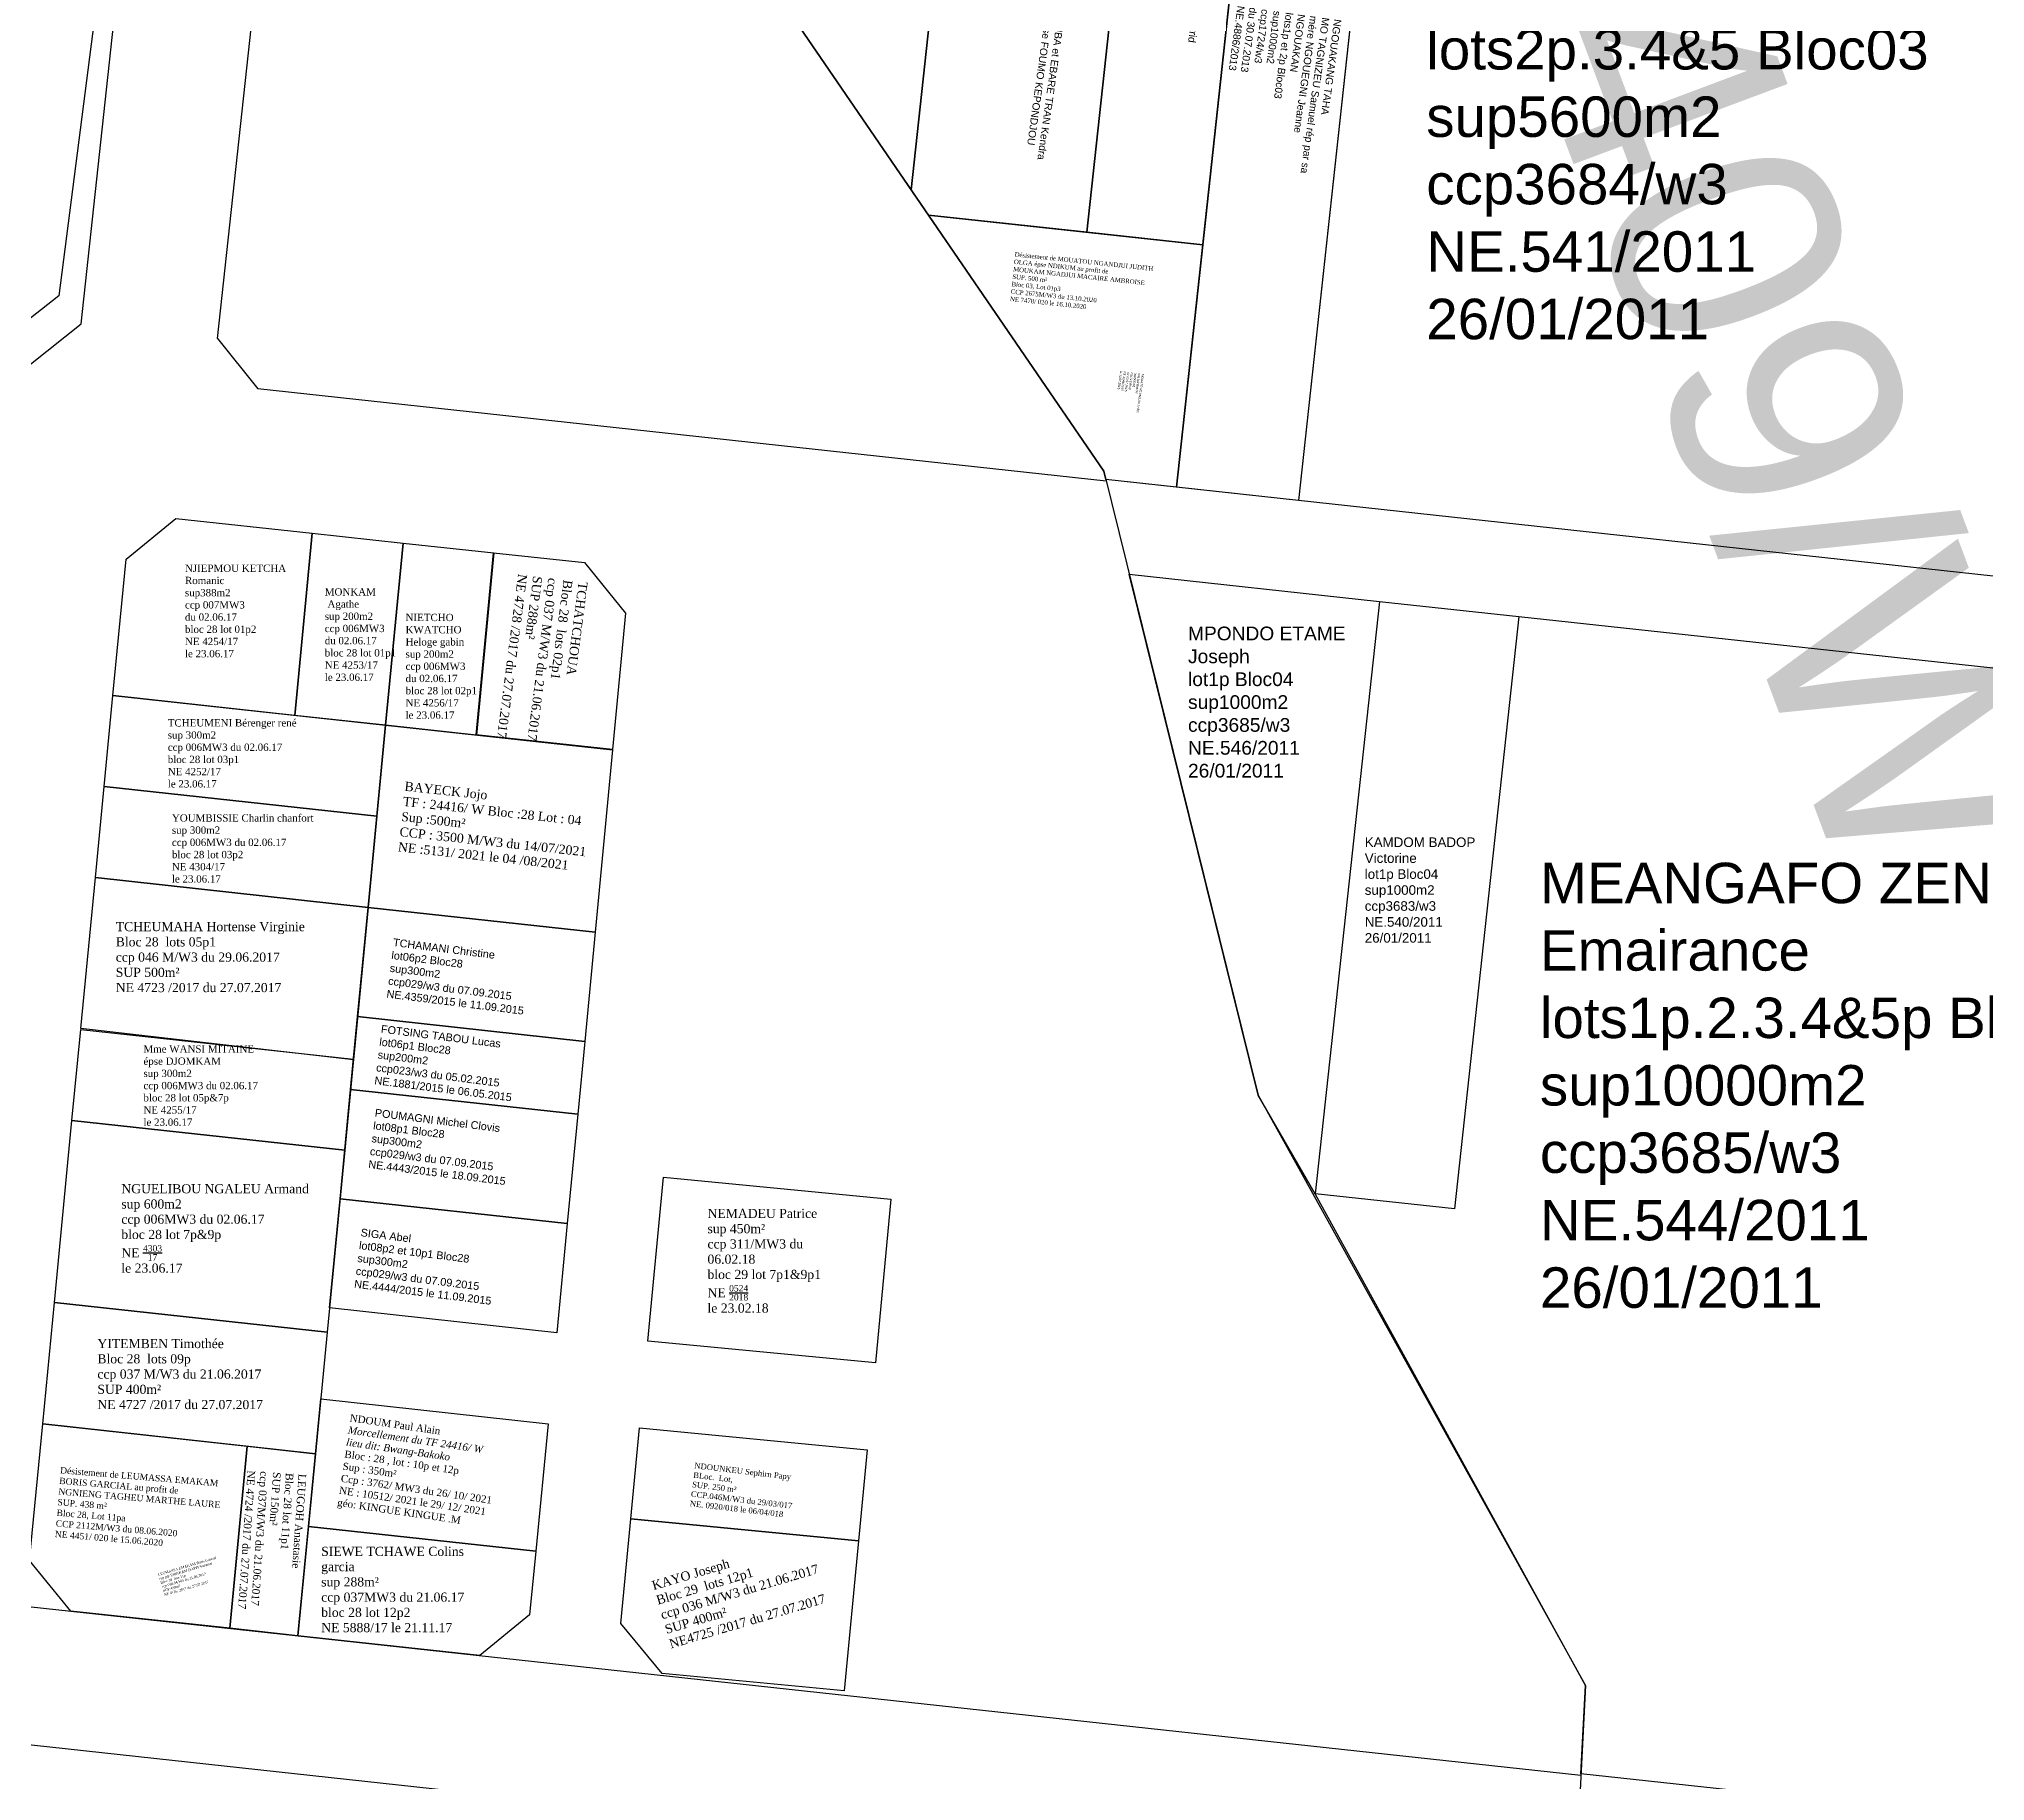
# Model space of a CAD drawing. Header units: millimetres. Extents: x 590121 to 927379, y 438565 to 1441738.
# Drawn here: x 924961.2 to 925174.1, y 1440147.7 to 1440338.2 of the extents above; entities that cross this region are included whole.
import ezdxf

# ---------------------------------------------------------------- set-up
doc = ezdxf.new("R2010")
doc.units = ezdxf.units.MM
doc.header["$LTSCALE"] = 10
for name, color, linetype in [('end maj 26 02 2021', 30, 'Continuous'), ('MAJ AOUT 2021', 7, 'Continuous'), ('MAJ DEC 2021', 234, 'Continuous'), ('MAJ JAN 2022', 12, 'Continuous')]:
    doc.layers.add(name, color=color, linetype=linetype)
doc.styles.get("Standard").update_dxf_attribs({"font": 'arial.ttf'})
doc.styles.add('Times 1.0', font='times.ttf', dxfattribs={"width": 0.99, "height": 1})

# ---------------------------------------------------------------- blocks, each defined once
blk = doc.blocks.new('A$C3F801237')
at = {"layer": 'MAJ AOUT 2021', "flags": 128}
blk.add_lwpolyline([(0, 0), (24.83, -2.7), (22.93, -22.61), (-1.92, -19.91)], close=True, dxfattribs=at)
at = {"layer": 'MAJ AOUT 2021', "insert": (2.14, -6.15), "char_height": 1, "width": 21.3623, "attachment_point": 1, "rotation": 353.7941}
blk.add_mtext('{\\fTimes New Roman|b0|i0|c0|p18;BAYECK Jojo\\PTF : 24416/ W Bloc :28 Lot : 04\\PSup :500m²\\PCCP : 3500 M/W3 du 14/07/2021\\PNE :5131/ 2021 le 04 /08/2021}', dxfattribs=at)

msp = doc.modelspace()

# ---------------------------------------------------------------- linework, layer by layer
at = {"layer": 'end maj 26 02 2021', "color": 3, "linetype": 'ByBlock', "ltscale": 0.0014}
for p, q in [((925107.09, 1440362.14), (925099, 1440287.71)), ((925077.71, 1440290.94), (925043.55, 1440340.79)), ((925099, 1440287.71), (925077.94, 1440290))]:
    msp.add_line(p, q, dxfattribs=at)
at = {"layer": 'end maj 26 02 2021', "linetype": 'ByBlock'}
for p, q in [((924969.79, 1440359.7), (924963.42, 1440310.11)), ((924963.42, 1440310.11), (924956.69, 1440304.79))]:
    msp.add_line(p, q, dxfattribs=at)
at = {"layer": 'end maj 26 02 2021', "color": 0, "linetype": 'ByBlock'}
for p, q in [((924965.86, 1440307.05), (924971.48, 1440358.78)), ((924980.77, 1440305.43), (924986.48, 1440358.05)), ((924960.34, 1440302.62), (924965.86, 1440307.05)), ((924980.77, 1440305.43), (924985.2, 1440299.92)), ((925077.98, 1440289.84), (924985.2, 1440299.92)), ((924656.46, 1440199.82), (925129.89, 1440148.34))]:
    msp.add_line(p, q, dxfattribs=at)
at = {"layer": 'end maj 26 02 2021', "color": 3, "linetype": 'ByBlock'}
for p, q in [((925043.55, 1440340.79), (925077.71, 1440290.94)), ((925077.71, 1440290.94), (925094.59, 1440222.69)), ((925094.59, 1440222.69), (925130.4, 1440158.14)), ((925130.4, 1440158.14), (925127.06, 1440093.75))]:
    msp.add_line(p, q, dxfattribs=at)
at = {"layer": 'end maj 26 02 2021', "linetype": 'ByBlock', "ltscale": 0.0014}
for p, q in [((925077.94, 1440290), (925077.71, 1440290.94)), ((925188.79, 1440277.96), (925099, 1440287.71)), ((925080.5, 1440279.66), (925107.87, 1440276.69)), ((925094.59, 1440222.69), (925080.5, 1440279.66)), ((925107.87, 1440276.69), (925100.83, 1440211.91)), ((925107.87, 1440276.69), (925123.13, 1440275.03)), ((925123.13, 1440275.03), (925116.09, 1440210.26)), ((925123.13, 1440275.03), (925213.24, 1440265.25)), ((925100.83, 1440211.91), (925094.59, 1440222.69)), ((925116.09, 1440210.26), (925100.83, 1440211.91)), ((925130.4, 1440158.14), (925100.83, 1440211.91)), ((925129.9, 1440148.5), (925130.4, 1440158.14)), ((925186.45, 1440142.35), (925129.9, 1440148.5))]:
    msp.add_line(p, q, dxfattribs=at)
at = {"layer": 'end maj 26 02 2021', "color": 5, "linetype": 'ByBlock', "ltscale": 0.0014}
msp.add_line((924709.52, 1440178.96), (925128.27, 1440133.42), dxfattribs=at)
at = {"layer": 'end maj 26 02 2021', "linetype": 'ByBlock', "lineweight": -3, "ltscale": 0.0014, "flags": 128}
for points in [[(925006, 1440367.09), (925061.28, 1440364.38), (925056.65, 1440321.67), (925043.55, 1440340.79), (925006.01, 1440367.09)], [(925093.66, 1440362.8), (925107.09, 1440362.14), (925099, 1440287.71), (925085.66, 1440289.16)], [(924995.33, 1440223.32), (925020.18, 1440220.62), (925019.03, 1440208.67), (924994.18, 1440211.38)]]:
    msp.add_lwpolyline(points, close=True, dxfattribs=at)
at = {"layer": 'end maj 26 02 2021', "color": 3, "linetype": 'ByBlock', "lineweight": 30, "ltscale": 0.0014, "flags": 128}
msp.add_lwpolyline([(925006, 1440367.09), (925107.09, 1440362.14), (925099, 1440287.71), (925077.94, 1440290), (925077.71, 1440290.94), (925043.55, 1440340.79)], close=True, dxfattribs=at)
at = {"layer": 'end maj 26 02 2021', "linetype": 'ByBlock', "ltscale": 0.0014, "flags": 128}
for points in [[(925061.28, 1440364.38), (925080.89, 1440363.42), (925075.86, 1440317.04), (925058.53, 1440318.92), (925056.65, 1440321.67)], [(925080.89, 1440363.42), (925093.66, 1440362.8), (925088.54, 1440315.66), (925075.86, 1440317.04)], [(925058.53, 1440318.92), (925088.54, 1440315.66), (925085.66, 1440289.16), (925077.94, 1440290), (925077.71, 1440290.94)], [(924996.09, 1440231.29), (925020.95, 1440228.58), (925020.18, 1440220.62), (924995.33, 1440223.32)]]:
    msp.add_lwpolyline(points, close=True, dxfattribs=at)
at = {"layer": 'end maj 26 02 2021', "color": 150, "linetype": 'ByBlock', "lineweight": -3, "ltscale": 0.0014, "flags": 128}
for points in [[(925058.53, 1440318.92), (925088.54, 1440315.66), (925085.66, 1440289.16), (925077.94, 1440290), (925077.71, 1440290.94)], [(924976.22, 1440285.75), (924991.14, 1440284.14), (924989.22, 1440264.22), (924969.33, 1440266.39), (924970.77, 1440281.31)], [(924991.14, 1440284.14), (925001.08, 1440283.07), (924999.16, 1440263.14), (924989.22, 1440264.22)], [(925001.08, 1440283.07), (925011.02, 1440282), (925009.1, 1440262.06), (924999.16, 1440263.14)], [(925010.98, 1440282.01), (925020.92, 1440280.93), (925025.42, 1440275.41), (925023.99, 1440260.48), (925009.08, 1440262.1)], [(924969.33, 1440266.39), (924999.16, 1440263.14), (924998.2, 1440253.19), (924968.38, 1440256.43)], [(924968.38, 1440256.43), (924998.2, 1440253.19), (924997.24, 1440243.23), (924967.42, 1440246.48)], [(924967.42, 1440246.48), (924997.24, 1440243.23), (924995.64, 1440226.55), (924965.83, 1440229.99)], [(924965.82, 1440229.88), (924995.65, 1440226.64), (924994.69, 1440216.69), (924964.86, 1440219.93)], [(924964.86, 1440219.93), (924994.69, 1440216.69), (924992.77, 1440196.78), (924962.95, 1440200.02)], [(925029.56, 1440213.72), (925054.44, 1440211.34), (925052.73, 1440193.42), (925027.85, 1440195.79)], [(924962.95, 1440200.02), (924992.78, 1440196.78), (924991.5, 1440183.5), (924961.67, 1440186.75)], [(924961.67, 1440186.75), (924984.04, 1440184.31), (924982.12, 1440164.41), (924964.73, 1440166.3), (924960.23, 1440171.81)], [(924961.67, 1440186.75), (924984.04, 1440184.31), (924982.12, 1440164.41), (924964.73, 1440166.3), (924960.23, 1440171.81)], [(924984.04, 1440184.31), (924991.5, 1440183.5), (924989.58, 1440163.59), (924982.12, 1440164.41)], [(924990.74, 1440175.54), (925015.59, 1440172.84), (925014.92, 1440165.87), (925009.48, 1440161.43), (924989.58, 1440163.59)], [(925025.99, 1440176.36), (925050.88, 1440173.99), (925049.31, 1440157.56), (925029.4, 1440159.46), (925024.9, 1440164.92)]]:
    msp.add_lwpolyline(points, close=True, dxfattribs=at)
at = {"layer": 'end maj 26 02 2021', "linetype": 'ByBlock', "lineweight": -2, "ltscale": 0.0014, "flags": 128}
for points in [[(924997.24, 1440243.23), (925022.09, 1440240.53), (925020.95, 1440228.58), (924996.09, 1440231.29)], [(924994.18, 1440211.38), (925019.03, 1440208.67), (925017.89, 1440196.73), (924993.03, 1440199.43)]]:
    msp.add_lwpolyline(points, close=True, dxfattribs=at)
at = {"layer": 'end maj 26 02 2021', "color": 150}
msp.add_lwpolyline([(925026.94, 1440186.32), (925051.83, 1440183.94), (925050.88, 1440173.99), (925025.99, 1440176.36)], close=True, dxfattribs=at)
at = {"layer": 'MAJ AOUT 2021', "flags": 128}
msp.add_lwpolyline([(924999.16, 1440263.14), (925023.99, 1440260.44), (925022.09, 1440240.53), (924997.24, 1440243.23)], close=True, dxfattribs=at)
at = {"layer": 'MAJ DEC 2021', "flags": 128}
msp.add_lwpolyline([(924992.08, 1440189.48), (925016.93, 1440186.77), (925015.59, 1440172.84), (924990.74, 1440175.54)], close=True, dxfattribs=at)
msp.add_lwpolyline([(924992.08, 1440189.48), (925016.93, 1440186.77)], dxfattribs=at)
at = {"layer": 'MAJ JAN 2022', "color": 7, "ltscale": 0.0014}
msp.add_line((924964.73, 1440166.3), (925009.48, 1440161.43), dxfattribs=at)

# ---------------------------------------------------------------- block references
at = {"layer": 'MAJ AOUT 2021', "linetype": 'ByBlock', "lineweight": -3, "ltscale": 0.0014}
msp.add_blockref('A$C3F801237', (924999.16, 1440263.14), dxfattribs=at)

# ---------------------------------------------------------------- texts
at = {"layer": 'end maj 26 02 2021', "color": 1, "linetype": 'ByBlock'}
msp.add_text('T.F.44409/W', height=25, rotation=290.5418, dxfattribs=at).set_placement((925088.42, 1440433.05))
at = {"layer": 'end maj 26 02 2021', "color": 5, "linetype": 'ByBlock', "attachment_point": 1}
for s, insert, char_height, width, rotation in [('{\\C7;EBARE TRAN Erthan , TAWAMBA et EBARE TRAN Kendra Rep par Mme MBITA NANA Epse FOUMO KEPONDJOU\\Plots1p1 ; Bloc03\\Psup900m2\\Pccp221/w3 du 03.07.2015\\PNE.3243/2015 le  13.07.2015}', (925075.34, 1440354.55), 0.8, 31.6722, 262.1498), ('{\\C7;NDJEA MAHINGUE Suzanne Astrid \\Plots1p2 ; Bloc03\\Psup600m2\\Pccp221/w3 du 03.07.2015\\PNE.3242/2015 le  13.07.2015}', (925090.17, 1440355.43), 0.8, 31.6722, 262.1498), ('{\\C7;NGOUAKANG TAHA\\PMO TAGNIZEU Samuel rép par sa mére NGOUEGNI Jeanne \\PNGOUAKAN\\Plots1p et 2p Bloc03\\Psup1000m2\\Pccp1724/w3\\Pdu 30.07.2013\\PNE.4886/2013}', (925103.71, 1440340.28), 0.8, 19.6148, 262.1498), ('{\\C7;MOUATO NGANDJUI Judith\\Plots1p3 Bloc03\\Psup500m2\\Pccp221M/w3\\Pdu 03.07.2015\\PNE.3244/2015\\Ple 13.07.2015}', (925082.12, 1440301.53), 0.24, 5.8844, 262.1498), ('{\\C7;TCHAMANI Christine \\Plot06p2 Bloc28\\Psup300m2\\Pccp029/w3 du 07.09.2015\\PNE.4359/2015 le 11.09.2015}', (925000.04, 1440239.85), 0.85, 38.033, 352.8337), ('{\\C7;FOTSING TABOU Lucas\\Plot06p1 Bloc28\\Psup200m2\\Pccp023/w3 du 05.02.2015\\PNE.1881/2015 le 06.05.2015}', (924998.72, 1440230.38), 0.85, 38.033, 352.8337), ('{\\C7;POUMAGNI Michel Clovis \\Plot08p1 Bloc28\\Psup300m2\\Pccp029/w3 du 07.09.2015\\PNE.4443/2015 le 18.09.2015}', (924998.05, 1440221.22), 0.85, 38.033, 352.8337), ('{\\C7;SIGA Abel \\Plot08p2 et 10p1 Bloc28\\Psup300m2\\Pccp029/w3 du 07.09.2015\\PNE.4444/2015 le 11.09.2015}', (924996.5, 1440208.13), 0.85, 38.033, 352.8337)]:
    msp.add_mtext(s, dxfattribs=dict(at, insert=insert, char_height=char_height, width=width, rotation=rotation))
at = {"layer": 'end maj 26 02 2021', "linetype": 'ByBlock', "ltscale": 0.0014, "char_height": 4.4226, "attachment_point": 1}
for s, insert, width in [('{\\C7;NGUEFACK Seraphin maurice\\Plots2p.3.4&5 Bloc03\\Psup5600m2\\Pccp3684/w3\\PNE.541/2011\\P26/01/2011}', (925112.99, 1440354.01), 64.565), ('{\\C7;MEANGAFO ZENBOU Emairance\\Plots1p.2.3.4&5p Bloc04\\Psup10000m2\\Pccp3685/w3\\PNE.544/2011\\P26/01/2011}', (925125.42, 1440248.11), 64.57)]:
    msp.add_mtext(s, dxfattribs=dict(at, insert=insert, width=width))
at = {"layer": 'end maj 26 02 2021', "color": 150, "linetype": 'ByBlock', "lineweight": -3, "ltscale": 0.0014, "attachment_point": 1, "style": 'Times 1.0'}
for s, insert, char_height, width, rotation in [('{\\C1;Désistement de MOUATOU NGANDJUI JUDITH\\POLGA épse NDIKUM au profit de\\P\\C256;MOUKAM NGADJUI MACAIRE AMBROISE\\PSUP. 500 m²\\PBloc 03, Lot 01p3\\PCCP 2675M/W3 du 13.10.2020\\PNE 7478/ 020 le 16.10.2020}', (925068, 1440314.89), 0.49, 31.1597, 354.0277), ('TCHATCHOUA \\PBloc 28  lots 02p1\\Pccp 037 M/W3 du 21.06.2017\\PSUP 288m²\\PNE 4728 /2017 du 27.07.2017', (925021.27, 1440278.74), 1, 24.805, 262.6276), ('{\\C1;Désistement de LEUMASSA EMAKAM\\PBORIS GARCIAL au profit de\\C256;\\PNGNIENG TAGHEU MARTHE LAURE\\PSUP. 438 m²\\PBloc 28, Lot 11pa\\PCCP 2112M/W3 du 08.06.2020\\PNE 4451/ 020 le 15.06.2020}', (924963.6, 1440182.06), 0.7, 25.4531, 355.269), ('LEUGOH Anastasie \\PBloc 28 lot 11p1\\PSUP 150m²\\Pccp 037M/W3 du 21.06.2017\\PNE 4724 /2017 du 27.07.2017', (924990.49, 1440181.26), 0.8391, 17.4093, 266.1027), ('LEUMASSA EMAKAM Boris Garcial\\Prep par EMAKAM HAPPI Suzanne \\PBloc 28  lots 11p\\Pccp 036 M/W3 du 21.06.2017\\PSUP 438m²\\PNE 4726 /2017 du 27.07.2017', (924974.24, 1440170.41), 0.2773, 6.8794, 16.4731), ('KAYO Joseph \\PBloc 29  lots 12p1\\Pccp 036 M/W3 du 21.06.2017\\PSUP 400m²\\PNE4725 /2017 du 27.07.2017', (925028.19, 1440169.54), 1, 24.805, 16.4731)]:
    msp.add_mtext(s, dxfattribs=dict(at, insert=insert, char_height=char_height, width=width, rotation=rotation))
for s, insert, char_height, width in [('\\A1;NJIEPMOU KETCHA\\PRomanic{\\fTimes New Roman|b0|i0|c204|p18;\\Psup}388{\\fTimes New Roman|b0|i0|c204|p18;m2\\Pccp 00}7{\\fTimes New Roman|b0|i0|c204|p18;MW3 \\Pdu 02.06.17\\Pbloc 28 lot }01{\\fTimes New Roman|b0|i0|c204|p18;p}2{\\fTimes New Roman|b0|i0|c204|p18;\\PNE 425}4{\\fTimes New Roman|b0|i0|c204|p18;/17\\Ple 23.06.17}', (924977.22, 1440280.71), 0.8, 22.2739), ('\\A1;MONKAM\\P Agathe{\\fTimes New Roman|b0|i0|c204|p18;\\Psup 200m2\\Pccp 006MW3 \\Pdu 02.06.17\\Pbloc 28 lot 0}1{\\fTimes New Roman|b0|i0|c204|p18;p1\\PNE 425}3{\\fTimes New Roman|b0|i0|c204|p18;/17\\Ple 23.06.17}', (924992.51, 1440278.13), 0.8, 22.2739), ('\\A1;{\\fTimes New Roman|b0|i0|c204|p18;NIETCHO }\\P{\\fTimes New Roman|b0|i0|c204|p18;KWATCHO \\PHeloge gabin\\Psup 200m2\\Pccp 006MW3 \\Pdu 02.06.17\\Pbloc 28 lot 02p1\\PNE 4256/17\\Ple 23.06.17}', (925001.35, 1440275.33), 0.8, 22.2739), ('\\A1;TCHEUMENI Bérenger rené\\P{\\fTimes New Roman|b0|i0|c204|p18;sup 300m2\\Pccp 006MW3 du 02.06.17\\Pbloc 28 lot 03p}1{\\fTimes New Roman|b0|i0|c204|p18;\\PNE 4}252{\\fTimes New Roman|b0|i0|c204|p18;/17\\Ple 23.06.17}', (924975.34, 1440263.81), 0.8, 22.2739), ('\\A1;YOUMBISSIE Charlin chanfort{\\fTimes New Roman|b0|i0|c204|p18;\\Psup 300m2\\Pccp 006MW3 du 02.06.17\\Pbloc 28 lot 0}3p2\\P{\\fTimes New Roman|b0|i0|c204|p18;NE 4}304{\\fTimes New Roman|b0|i0|c204|p18;/17\\Ple 23.06.17}', (924975.79, 1440253.41), 0.8, 22.2739), ('TCHEUMAHA Hortense Virginie \\PBloc 28  lots 05p1\\Pccp 046 M/W3 du 29.06.2017\\PSUP 500m²\\PNE 4723 /2017 du 27.07.2017', (924969.65, 1440241.63), 1, 24.805), ('\\A1;Mme WANSI MITAINE \\Pépse DJOMKAM\\P{\\fTimes New Roman|b0|i0|c204|p18;sup }3{\\fTimes New Roman|b0|i0|c204|p18;00m2\\Pccp 006MW3 du 02.06.17\\Pbloc 28 lot }05p&{\\fTimes New Roman|b0|i0|c204|p18;7p}\\P{\\fTimes New Roman|b0|i0|c204|p18;NE }4255/17{\\fTimes New Roman|b0|i0|c204|p18;\\Ple 23.06.17}', (924972.68, 1440228.15), 0.8, 22.2739), ('\\A1;NGUELIBOU NGALEU Armand\\Psup 600m2\\Pccp 006MW3 du 02.06.17\\Pbloc 28 lot 7p&9p\\PNE {\\H0.7x;\\S4303/17;}\\Ple 23.06.17', (924970.26, 1440212.97), 1, 22.2739), ('\\A1;NEMADEU Patrice\\Psup 450m²\\Pccp 311/MW3 du 06.02.18\\Pbloc 29 lot 7p1&9p1\\PNE {\\H0.7x;\\S0524/2018;}\\Ple 23.02.18', (925034.37, 1440210.27), 1, 14.8861), ('YITEMBEN Timothée\\PBloc 28  lots 09p\\Pccp 037 M/W3 du 21.06.2017\\PSUP 400m²\\PNE 4727 /2017 du 27.07.2017', (924967.64, 1440196.04), 1, 24.805), ('SIEWE TCHAWE Colins garcia\\Psup 288m²\\Pccp 037MW3 du 21.06.17\\Pbloc 28 lot 12p2\\PNE 5888/17 le 21.11.17', (924992.12, 1440173.32), 1, 17.36)]:
    msp.add_mtext(s, dxfattribs=dict(at, insert=insert, char_height=char_height, width=width))
at = {"layer": 'end maj 26 02 2021', "color": 5, "linetype": 'ByBlock', "attachment_point": 1}
for s, insert, char_height, width in [('{\\C7;MPONDO ETAME\\PJoseph\\Plot1p Bloc04\\Psup1000m2\\Pccp3685/w3\\PNE.546/2011\\P26/01/2011}', (925086.93, 1440273.93), 1.5, 21.9), ('{\\C7;KAMDOM BADOP\\PVictorine\\Plot1p Bloc04\\Psup1000m2\\Pccp3683/w3\\PNE.540/2011\\P26/01/2011}', (925106.26, 1440250.88), 1.046, 15.27)]:
    msp.add_mtext(s, dxfattribs=dict(at, insert=insert, char_height=char_height, width=width))
at = {"layer": 'end maj 26 02 2021', "insert": (925032.98, 1440182.53), "char_height": 0.625, "attachment_point": 1, "rotation": 353.1953}
msp.add_mtext_dynamic_manual_height_columns('{\\fTimes New Roman|b0|i0|c0|p18;NDOUNKEU Sephirn Papy\\PBLoc.  Lot, \\PSUP. 250 m²\\PCCP.046M/W3 du 29/03/017\\PNE. 0920/018 le 06/04/018}', width=73.8749, gutter_width=12.5, heights=[22.2], dxfattribs=at)
at = {"layer": 'MAJ AOUT 2021', "insert": (925001.3, 1440256.99), "char_height": 1, "width": 21.3623, "attachment_point": 1, "rotation": 353.7941}
msp.add_mtext('{\\fTimes New Roman|b0|i0|c0|p18;BAYECK Jojo\\PTF : 24416/ W Bloc :28 Lot : 04\\PSup :500m²\\PCCP : 3500 M/W3 du 14/07/2021\\PNE :5131/ 2021 le 04 /08/2021}', dxfattribs=at)
at = {"layer": 'MAJ DEC 2021', "insert": (924995.31, 1440187.83), "char_height": 0.8, "width": 18.2447, "attachment_point": 1, "rotation": 351.6555}
msp.add_mtext('{\\fTimes New Roman|b0|i0|c186|p18;NDOUM Paul Alain \\P\\fTimes New Roman|b0|i1|c0|p18;\\C1;Morcellement du TF 24416/ W\\Plieu dit: Bwang-Bakoko\\P\\fTimes New Roman|b0|i0|c186|p18;\\C256;Bloc : 28 , lot : 10p et 12p\\PSup : 350m²\\PCcp : 3762/ MW3 du 26/ 10/ 2021\\PNE : 10512/ 2021 le 29/ 12/ 2021\\Pgéo: KINGUE KINGUE .M}', dxfattribs=at)

doc.saveas('drawing.dxf')
